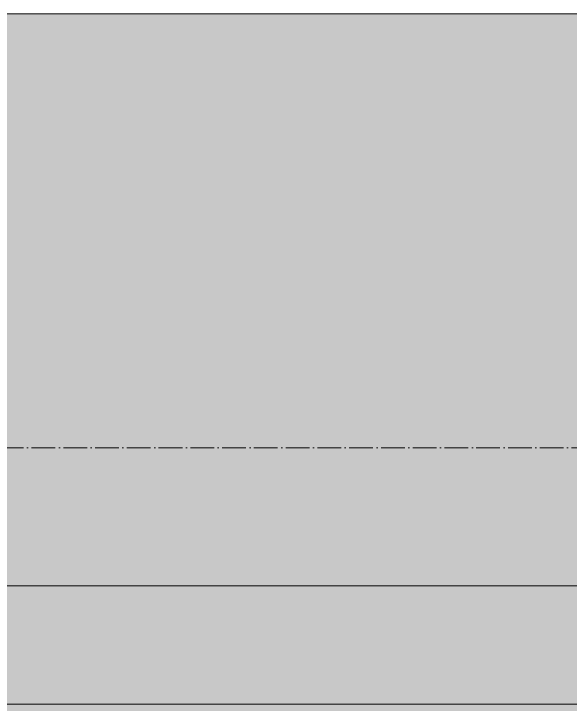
# Model space of a CAD drawing. Header units: millimetres. Extents: x -5016 to 63381, y -6019 to 88916.
# Drawn here: x 13744.7 to 14026.7, y 79869.6 to 80219.6 of the extents above; entities that cross this region are included whole.
import ezdxf

# ---------------------------------------------------------------- set-up
doc = ezdxf.new("R2010")
doc.units = ezdxf.units.MM
doc.linetypes.add('Осевая 12-2-2', pattern=[16, 12, -2, 0, -2])
for name, color, linetype, lineweight in [('A-GLAZ', 8, 'Continuous', 13), ('S-GRID', 8, 'Continuous', 13), ('АР_подложка', 8, 'Continuous', 13)]:
    doc.layers.add(name, color=color, linetype=linetype, lineweight=lineweight)

# ---------------------------------------------------------------- blocks, each defined once
blk = doc.blocks.new('INT 20 Окно Прямоугольник 1ст - INT 20 Окно Прямоугольник 1ст 1800-750h-2859856-Планировочное решение')
at = {"layer": 'A-GLAZ'}
blk.add_hatch(color=256, dxfattribs=at).paths.add_polyline_path([(-900, 130), (-900, 70), (900, 70), (900, 130)])
for p, q in [((-900, 130), (900, 130)), ((900, 70), (-900, 70))]:
    blk.add_line(p, q, dxfattribs=at)
blk = doc.blocks.new('INT 20 Подоконник - Подоконник внутри-2828335-Планировочное решение')
at = {"layer": 'A-GLAZ'}
blk.add_hatch(color=256, dxfattribs=at).paths.add_polyline_path([(-850, 0), (-950, 0), (-950, -290), (850, -290), (850, 0), (750, 0)])
blk.add_line((-950, -290), (850, -290), dxfattribs=at)
blk = doc.blocks.new('INT 20 Подоконник - Подоконник снаружи-2855293-Планировочное решение')
at = {"layer": 'A-GLAZ'}
blk.add_hatch(color=256, dxfattribs=at).paths.add_polyline_path([(810, 110), (-950, 110), (-950, 70), (-910, 70), (-910, 0), (810, 0), (810, 100)])
blk = doc.blocks.new('АР_bath')
at = {"layer": 'S-GRID', "linetype": 'Осевая 12-2-2'}
blk.add_line((18268.19, 4672.64), (-101.73, 4672.64), dxfattribs=at)
at = {"layer": 'A-GLAZ', "rotation": 180}
for name, p in [('INT 20 Подоконник - Подоконник внутри-2828335-Планировочное решение', (16518.19, 4602.64)), ('INT 20 Окно Прямоугольник 1ст - INT 20 Окно Прямоугольник 1ст 1800-750h-2859856-Планировочное решение', (16568.19, 4672.64)), ('INT 20 Подоконник - Подоконник снаружи-2855293-Планировочное решение', (16518.19, 4542.64))]:
    blk.add_blockref(name, p, dxfattribs=at)

msp = doc.modelspace()

# ---------------------------------------------------------------- block references
at = {"layer": 'АР_подложка'}
msp.add_blockref('АР_bath', (-2168, 75327), dxfattribs=at)

doc.saveas('drawing.dxf')
